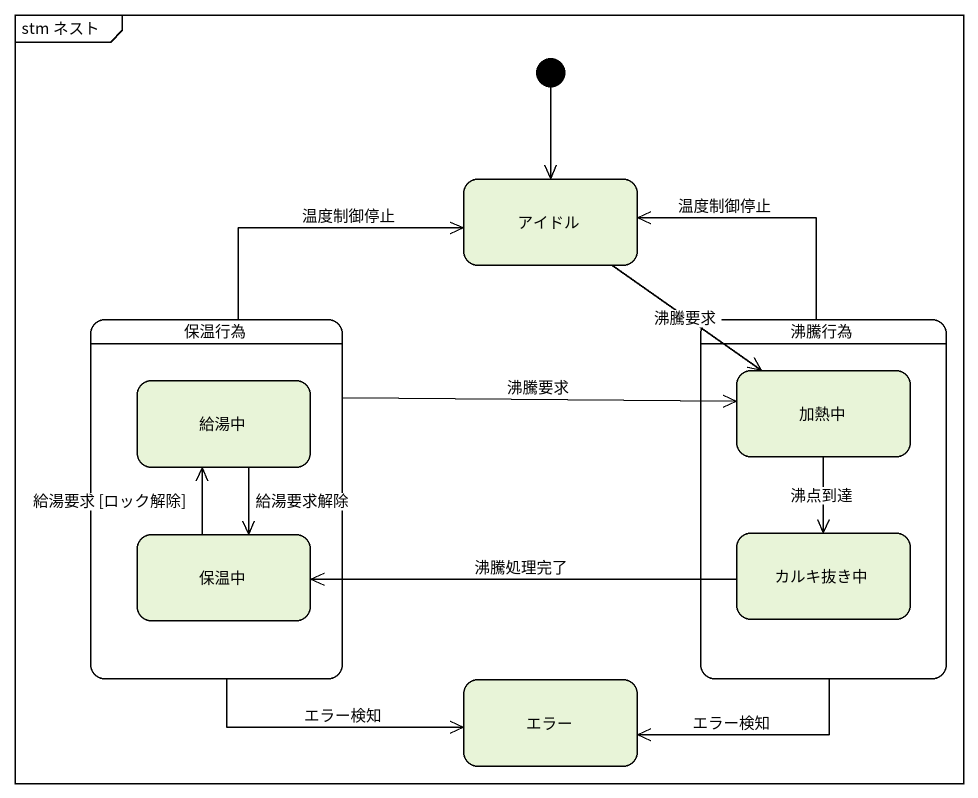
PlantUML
@startuml
mainframe stm ネスト
hide empty description
state アイドル
state 保温行為 {
  state 給湯中
  state 保温中
}
state 沸騰行為 {
  state 加熱中
  state カルキ抜き中
}
state エラー
[*] --> アイドル
アイドル --> 加熱中 : 沸騰要求
保温行為 -up-> アイドル : 温度制御停止
保温行為 -right-> 加熱中 : 沸騰要求
保温行為 --> エラー : エラー検知
沸騰行為 -up-> アイドル : 温度制御停止
沸騰行為 --> エラー : エラー検知
給湯中 --> 保温中 : 給湯要求解除
加熱中 --> カルキ抜き中 : 沸点到達
保温中 -up-> 給湯中 : 給湯要求 [ロック解除]
カルキ抜き中 -left-> 保温中 : 沸騰処理完了
@enduml
